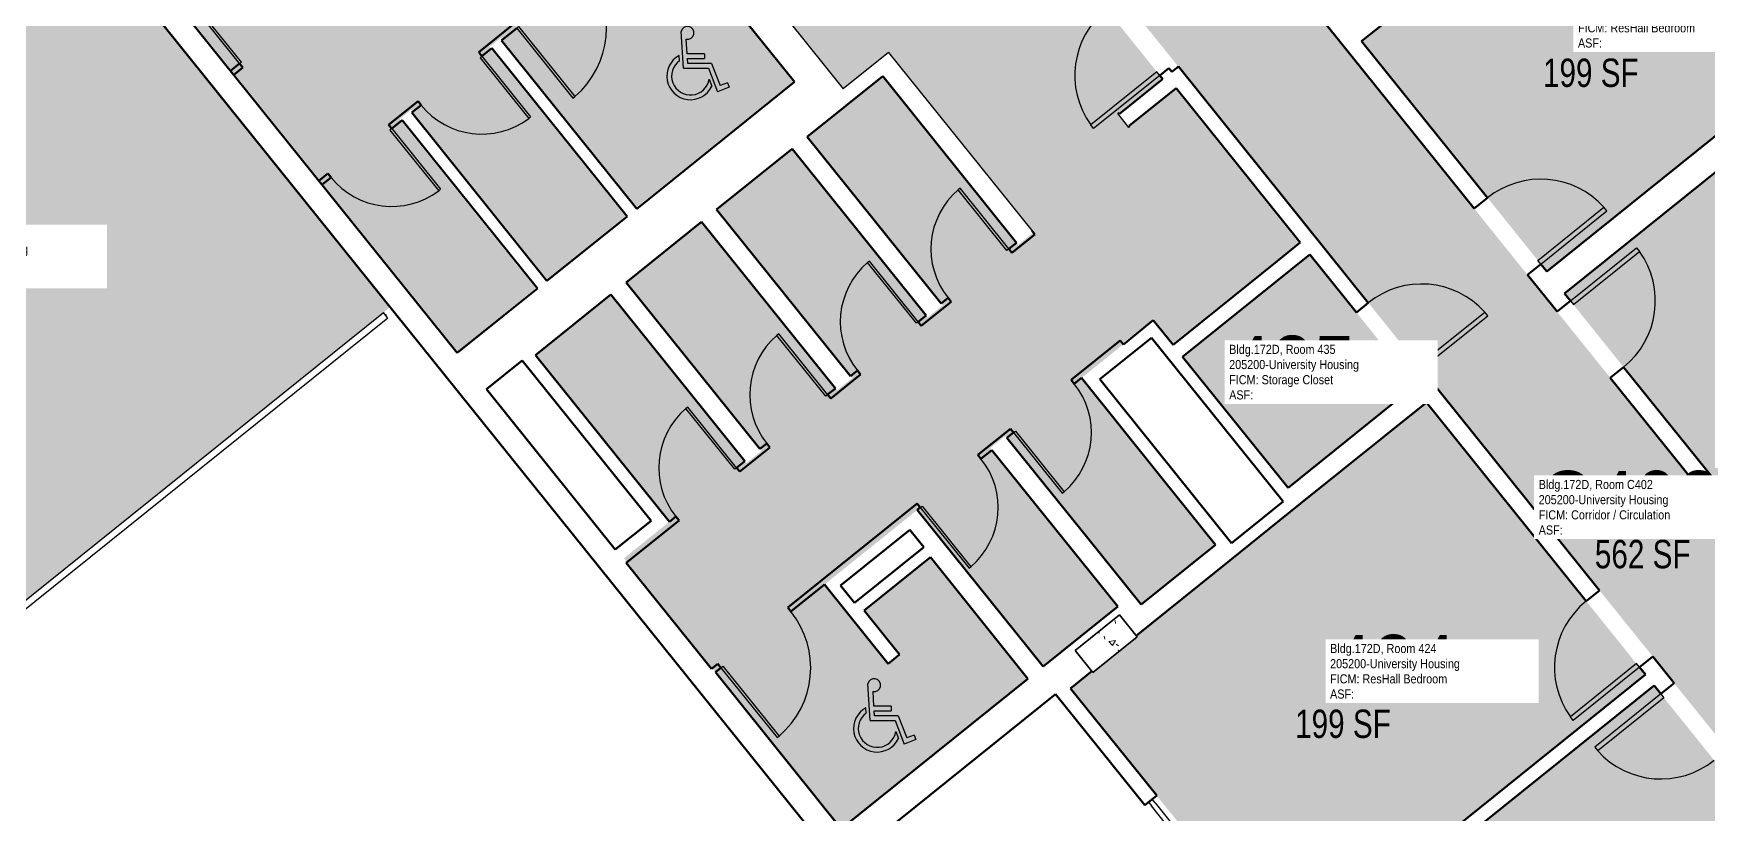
# Model space of a CAD drawing. Header units: inches. Extents: x 69237155 to 69239788, y 27657308 to 27659623.
# Drawn here: x 69238487 to 69239196, y 27657894 to 27658224 of the extents above; entities that cross this region are included whole.
import ezdxf
from ezdxf.enums import TextEntityAlignment as Align

# ---------------------------------------------------------------- set-up
doc = ezdxf.new("R2010")
doc.units = ezdxf.units.IN
doc.header["$LTSCALE"] = 100
doc.header["$MEASUREMENT"] = 0
doc.layers.get('0').update_dxf_attribs({"linetype": 'CONTINUOUS'})
for name, color, linetype in [('A-COLS', 5, 'CONTINUOUS'), ('A-DOOR', 2, 'CONTINUOUS'), ('A-GLAZ', 1, 'CONTINUOUS'), ('A-IDEN-ICON', 4, 'CONTINUOUS'), ('A-IDEN-RNUM', 7, 'CONTINUOUS'), ('A-IDEN-SNUM', 4, 'CONTINUOUS'), ('A-IDEN-VNUM', 4, 'CONTINUOUS'), ('A-WALL', 5, 'CONTINUOUS'), ('AREA-TEXT', 3, 'CONTINUOUS'), ('Rooms-Category-Color', 7, 'CONTINUOUS'), ('Rooms-College-Color', 7, 'CONTINUOUS'), ('Rooms-Department-Color', 7, 'CONTINUOUS'), ('Rooms-Division-Color', 7, 'CONTINUOUS'), ('Rooms-Information', 7, 'CONTINUOUS')]:
    doc.layers.add(name, color=color, linetype=linetype)
doc.styles.add('CP_AREA', font='arial.ttf', dxfattribs={"height": 15})
doc.styles.add('CP_ROOMSNUMBER', font='arial.ttf', dxfattribs={"height": 1})
doc.styles.add('CP_ROOMVNUMBER', font='arial.ttf', dxfattribs={"width": 0.85, "height": 0.075})

# ---------------------------------------------------------------- blocks, each defined once
blk = doc.blocks.new('08_Single-Flush - 08 Door_Single-Flush  3_-0_ x 7_-0_-5934603-LEVEL 4')
at = {"layer": 'A-DOOR', "color": 7}
for p, q in [((16, 3.62), (16, 39.57)), ((18, 39.57), (16, 39.57)), ((18, 3.62), (18, 39.57)), ((18, 3.62), (16, 3.62))]:
    blk.add_line(p, q, dxfattribs=at)
at = {"layer": 'A-DOOR', "lineweight": 25}
blk.add_arc((18, 3.62), 36, 93.18474, 180, dxfattribs=at)
blk = doc.blocks.new('08_Single-Flush - 08 Door_Single-Flush  3_-0_ x 7_-0_-5934602-LEVEL 4')
at = {"layer": 'A-DOOR', "color": 7}
for p, q in [((16, -3.62), (16, -39.57)), ((18, -3.62), (16, -3.62)), ((18, -3.62), (18, -39.57)), ((18, -39.57), (16, -39.57))]:
    blk.add_line(p, q, dxfattribs=at)
at = {"layer": 'A-DOOR', "lineweight": 25}
blk.add_arc((18, -3.62), 36, 180, 266.81526, dxfattribs=at)
blk = doc.blocks.new('08_Single-Flush - 08 Door_Single-Flush  3_-0_ x 7_-0_ - 45 MIN-2697103-LEVEL 4')
at = {"layer": 'A-DOOR', "color": 7}
for p, q in [((16, 3.25), (16, 39.19)), ((18, 39.19), (16, 39.19)), ((18, 3.25), (18, 39.19)), ((18, 3.25), (16, 3.25))]:
    blk.add_line(p, q, dxfattribs=at)
at = {"layer": 'A-DOOR', "lineweight": 25}
blk.add_arc((18, 3.25), 36, 93.18474, 180, dxfattribs=at)
blk = doc.blocks.new('Panel Door - Panel Door_2_-9_ x 7_-8_-5160504-LEVEL 4')
at = {"layer": 'A-DOOR', "color": 7}
for p, q in [((15.5, -1.06), (15.5, -34.05)), ((16.5, -1.06), (15.5, -1.06)), ((16.5, -1.06), (16.5, -34.05)), ((16.5, -34.05), (15.5, -34.05))]:
    blk.add_line(p, q, dxfattribs=at)
at = {"layer": 'A-DOOR', "lineweight": 25}
blk.add_arc((16.5, -1.06), 33, 180, 268.2635, dxfattribs=at)
blk = doc.blocks.new('Panel Door2 - Panel Door_3_-2_ x 7_-8_-5162429-LEVEL 4')
at = {"layer": 'A-DOOR', "color": 7}
for p, q in [((18, 1.06), (18, 39.05)), ((19, 39.05), (18, 39.05)), ((19, 1.06), (19, 39.05)), ((19, 1.06), (18, 1.06))]:
    blk.add_line(p, q, dxfattribs=at)
at = {"layer": 'A-DOOR', "lineweight": 25}
blk.add_arc((19, 1.06), 38, 91.50796, 180, dxfattribs=at)
blk = doc.blocks.new('Panel Door - Panel Door_2_-9_ x 7_-8_-5160505-LEVEL 4')
at = {"layer": 'A-DOOR', "color": 7}
for p, q in [((15.5, 1.06), (15.5, 34.05)), ((16.5, 34.05), (15.5, 34.05)), ((16.5, 1.06), (16.5, 34.05)), ((16.5, 1.06), (15.5, 1.06))]:
    blk.add_line(p, q, dxfattribs=at)
at = {"layer": 'A-DOOR', "lineweight": 25}
blk.add_arc((16.5, 1.06), 33, 91.7365, 180, dxfattribs=at)
blk = doc.blocks.new('08_Single-Flush - 08 Door_Single-Flush  3_-0_ x 7_-0_-3926541-LEVEL 4')
at = {"layer": 'A-DOOR', "color": 7}
for p, q in [((16, -2.5), (16, -38.44)), ((18, -2.5), (16, -2.5)), ((18, -2.5), (18, -38.44)), ((18, -38.44), (16, -38.44))]:
    blk.add_line(p, q, dxfattribs=at)
at = {"layer": 'A-DOOR', "lineweight": 25}
blk.add_arc((18, -2.5), 36, 180, 266.81526, dxfattribs=at)
blk = doc.blocks.new('CPHC')
for p, q in [((5.49, 8), (5.01, 15.77)), ((4.7, 9.57), (4.63, 10.7)), ((6.31, 11), (6.12, 14.1)), ((10, 11), (6.31, 11)), ((10, 11), (10, 10)), ((5.49, 8), (10.79, 8)), ((6.37, 10), (10, 10)), ((6.43, 9), (6.37, 10)), ((11.48, 9), (6.43, 9)), ((10.79, 8), (12.74, 2.99)), ((11.48, 9), (13.31, 4.28)), ((10.95, 5.66), (11.53, 4.17)), ((15.18, 3.93), (12.74, 2.99)), ((14.82, 4.87), (13.31, 4.28)), ((14.82, 4.87), (15.18, 3.93))]:
    blk.add_line(p, q)
for centre, radius, start, end in [((6.35, 15.46), 1.38, 260.2584, 166.6451), ((7, 6.3), 5, 118.3454, 334.8586), ((7, 6.3), 4, 125.1719, 350.8537)]:
    blk.add_arc(centre, radius, start, end)

msp = doc.modelspace()

# ---------------------------------------------------------------- hatches: boundary and pattern name
at = {"layer": 'A-COLS', "lineweight": 5}
h = msp.add_hatch(dxfattribs=at)
h.set_pattern_fill('FP_11', color=256, angle=-51.2071, style=0, pattern_type=2)
h.set_pattern_definition([(8.793, (69237985.663, 27658391.618), (19.1337, -19.9577), [2.88, -31.68]), (313.793, (69237985.663, 27658391.618), (15.0201, 25.2405), [2.304, -25.344]), (59.244, (69237987.258, 27658389.955), (34.1539, 5.28216), [2.448, -26.924]), (4.977, (69237990.722, 27658397.396), (26.6445, -31.7803), [4.32, -47.52]), (55.429, (69237992.943, 27658394.75), (51.6444, 4.4977), [3.671, -40.386]), (309.977, (69237990.722, 27658397.396), (51.6445, 4.4976), [3.456, -38.016]), (339.793, (69237992.346, 27658393.422), (7.059, -26.7316), [2.88, -31.68]), (284.793, (69237992.346, 27658393.422), (25.37374, 14.7939), [2.304, -25.344]), (30.244, (69237992.935, 27658391.194), (32.4325, -11.93826), [2.448, -26.924]), (356.2929, (69237985.663, 27658391.618), (8.77226, 9.3093), [1.267, -23.77, 1.267, -24.461, -25.44]), (356.2929, (69237985.663, 27658391.618), (8.77226, 9.3093), [-50.765, 1.267, -24.173]), (326.2929, (69237985.663, 27658391.618), (17.57708, 4.7394), [1.267, -13.402, 1.267, -23.194, -9.696]), (326.2929, (69237985.663, 27658391.618), (17.57708, 4.7394), [-39.13, 1.267, -8.429]), (286.2929, (69237979.221, 27658397.259), (14.85184, -14.15585), [1.267, -8.333, 1.267, -28.685, -39.744]), (286.2929, (69237979.221, 27658397.259), (14.85184, -14.15585), [-39.552, 1.267, -38.477]), (276.293, (69237976.332, 27658399.79), (19.3809, -11.8611), [1.267, -11.213, 1.267, -18.624, -28.224]), (276.293, (69237976.332, 27658399.79), (19.3809, -11.8611), [-32.371, 1.267, -26.957])])
h.paths.add_polyline_path([(69238935.48, 27657953.57), (69238954.19, 27657968.61), (69238946.67, 27657977.96), (69238927.96, 27657962.92)], flags=0)
at = {"layer": 'Rooms-Category-Color', "true_color": 0xadadad}
for points in [[(69239471.26, 27657588.76), (69239475.02, 27657584.09), (69239475.06, 27657584.04), (69239511.38, 27657538.85), (69239511.38, 27657538.85), (69239517.08, 27657531.76), (69239525.65, 27657521.11), (69239572.41, 27657558.7), (69239517.83, 27657626.54), (69239433.95, 27657730.88), (69239325.66, 27657865.61), (69239321.7, 27657870.53), (69239237.89, 27657974.8), (69239125.8, 27658114.25), (69239041.79, 27658218.76), (69238933.46, 27658353.52), (69238929.5, 27658358.45), (69238832.28, 27658479.4), (69238832.28, 27658479.4), (69238829.58, 27658482.76), (69238784.32, 27658539.07), (69238776.8, 27658548.42), (69238759.1, 27658570.44), (69238726.34, 27658611.19), (69238679.61, 27658573.62), (69238751.24, 27658484.51), (69238754.73, 27658480.18), (69238754.68, 27658480.14), (69238819.85, 27658399.06), (69238848.72, 27658363.15), (69238920.07, 27658274.38), (69238920.07, 27658274.38), (69238928.1, 27658264.39), (69238971.25, 27658210.71), (69238971.61, 27658210.27), (69238973.69, 27658207.77), (69239030.39, 27658137.24), (69239077.03, 27658079.22), (69239079.73, 27658075.85), (69239176.95, 27657954.9), (69239275.36, 27657832.48)], [(69238751.33, 27658274.73), (69238782.07, 27658299.44), (69238785.67, 27658294.96), (69238766.48, 27658279.53), (69238826.74, 27658204.56), (69238829.72, 27658200.86), (69238848.91, 27658216.29), (69238910.23, 27658140), (69238903.8, 27658134.83), (69238868.95, 27658178.19), (69238846.4, 27658206.25), (69238828.74, 27658192.06), (69238827.84, 27658191.33), (69238814.44, 27658180.56), (69238837, 27658152.5), (69238871.85, 27658109.14), (69238865.42, 27658103.97), (69238830.57, 27658147.33), (69238808.01, 27658175.39), (69238776.06, 27658149.7), (69238798.61, 27658121.64), (69238833.46, 27658078.29), (69238827.03, 27658073.12), (69238792.18, 27658116.48), (69238769.62, 27658144.53), (69238737.67, 27658118.85), (69238760.22, 27658090.79), (69238795.07, 27658047.43), (69238788.64, 27658042.26), (69238753.79, 27658085.62), (69238731.24, 27658113.68), (69238699.28, 27658087.99), (69238721.84, 27658059.93), (69238756.03, 27658017.41), (69238736.8, 27658001.95), (69238774.9, 27657954.56), (69238774.9, 27657954.56), (69238828.88, 27657887.4), (69238879.1, 27657927.76), (69238907.94, 27657950.95), (69238866.59, 27658002.39), (69238838.53, 27657979.83), (69238853.57, 27657961.13), (69238848.7, 27657957.21), (69238821.69, 27657990.81), (69238861.05, 27658022.44), (69238891.82, 27657984.17), (69238891.82, 27657984.17), (69238914.37, 27657956.11), (69238945.94, 27657981.49), (69238923.38, 27658009.55), (69238891.95, 27658048.65), (69238898.38, 27658053.81), (69238933.27, 27658010.41), (69238933.27, 27658010.41), (69238955.83, 27657982.35), (69238987.39, 27658007.72), (69238964.83, 27658035.78), (69238964.84, 27658035.78), (69238930.61, 27658078.36), (69238948.35, 27658092.61), (69238948.03, 27658093), (69238961.09, 27658103.5), (69238969.46, 27658093.08), (69239022.58, 27658135.77), (69238970.59, 27658200.47), (69238950.73, 27658184.5), (69238946.03, 27658190.35), (69238964.72, 27658205.37), (69238939.97, 27658236.16), (69238941.14, 27658237.1), (69238922.65, 27658260.09), (69238918.32, 27658256.61), (69238913.93, 27658262.07), (69238898.41, 27658249.59), (69238894.49, 27658254.46), (69238913.76, 27658269.96), (69238850.26, 27658348.96), (69238831.03, 27658333.5), (69238827.12, 27658338.37), (69238846.69, 27658354.1), (69238810.58, 27658399.02), (69238791.16, 27658383.41), (69238787.56, 27658387.89), (69238787.37, 27658387.73), (69238787.25, 27658388.28), (69238806.33, 27658403.61), (69238748.84, 27658475.13), (69238729.57, 27658459.63), (69238725.92, 27658464.08), (69238725.97, 27658464.11), (69238746.22, 27658480.39), (69238682.04, 27658560.23), (69238615.47, 27658506.71), (69238683.24, 27658422.39), (69238664.05, 27658406.96), (69238720.2, 27658337.11), (69238739.39, 27658352.54), (69238743.31, 27658347.67), (69238712.59, 27658322.97), (69238710.94, 27658325.02), (69238655.73, 27658393.71), (69238627.67, 27658371.15), (69238685.19, 27658299.59), (69238680.32, 27658295.68), (69238622.8, 27658367.24), (69238589.68, 27658340.61), (69238647.2, 27658269.05), (69238642.33, 27658265.13), (69238584.81, 27658336.69), (69238551.68, 27658310.07), (69238609.2, 27658238.51), (69238604.33, 27658234.59), (69238546.81, 27658306.15), (69238513.69, 27658279.53), (69238571.21, 27658207.97), (69238571.21, 27658207.97), (69238608.64, 27658161.4), (69238608.64, 27658161.4), (69238666.28, 27658089.68), (69238699.41, 27658116.31), (69238641.77, 27658188.02), (69238646.64, 27658191.94), (69238704.28, 27658120.23), (69238737.4, 27658146.85), (69238679.76, 27658218.56), (69238684.63, 27658222.48), (69238742.27, 27658150.77), (69238808.31, 27658203.85), (69238752.98, 27658272.69)]]:
    msp.add_hatch(color=253, dxfattribs=at).paths.add_polyline_path(points)
at = {"layer": 'Rooms-Category-Color', "true_color": 0x728ef3}
for points in [[(69239127.69, 27658123.47), (69239269.57, 27658237.52), (69239269.57, 27658237.52), (69239278.26, 27658244.5), (69239170.58, 27658378.46), (69239097.06, 27658319.37), (69239126.34, 27658282.95), (69239049.28, 27658221.01)], [(69239277.09, 27658228.16), (69239135.21, 27658114.11), (69239241.7, 27657981.63), (69239314.17, 27658039.89), (69239285.29, 27658075.82), (69239363.39, 27658138.6), (69239285.78, 27658235.15), (69239277.09, 27658228.16)], [(69239018.1, 27658031.77), (69239072, 27658075.09), (69239027.36, 27658130.63), (69238973.46, 27658087.31)], [(69239018.71, 27657831.47), (69239169.46, 27657952.65), (69239076.74, 27658068), (69239023.48, 27658025.19), (69239023.43, 27658025.15), (69239021.38, 27658023.5), (69238995.47, 27658002.67), (69238953.76, 27657969.14), (69238954.19, 27657968.61), (69238935.48, 27657953.57), (69238935.05, 27657954.11), (69238925.99, 27657946.82)], [(69239173.14, 27657948.07), (69239022.39, 27657826.89), (69239117.11, 27657709.05), (69239126.17, 27657716.34), (69239124.06, 27657718.96), (69239142.77, 27657734), (69239144.88, 27657731.37), (69239267.86, 27657830.23)]]:
    msp.add_hatch(color=171, dxfattribs=at).paths.add_polyline_path(points)
at = {"layer": 'Rooms-Category-Color', "true_color": 0xffe090}
msp.add_hatch(color=41, dxfattribs=at).paths.add_polyline_path([(69238419.2, 27657932.71), (69238420.16, 27657933.48), (69238637.76, 27658108.4), (69238503.73, 27658275.14), (69238497.22, 27658283.24), (69238497.22, 27658283.25), (69238496.95, 27658283.58), (69238496.95, 27658283.58), (69238491.6, 27658290.23), (69238471.86, 27658314.8), (69238424.64, 27658276.86), (69238428.4, 27658272.18), (69238419.06, 27658264.68), (69238419.05, 27658264.67), (69238264.7, 27658140.63), (69238261.57, 27658144.53), (69238196.17, 27658088.76), (69238194.61, 27658090.71), (69238170.13, 27658071.04), (69238174.04, 27658067.63), (69238167.95, 27658060.67), (69238259.39, 27657980.59), (69238265.48, 27657987.55), (69238289.98, 27657966.18), (69238291.53, 27657964.75), (69238318.44, 27657986.38), (69238372.93, 27658030.18), (69238376.21, 27658026.08), (69238356.73, 27658010.42)])
at = {"layer": 'Rooms-College-Color', "true_color": 0xadadad}
for points in [[(69239471.26, 27657588.76), (69239475.02, 27657584.09), (69239475.06, 27657584.04), (69239511.38, 27657538.85), (69239511.38, 27657538.85), (69239517.08, 27657531.76), (69239525.65, 27657521.11), (69239572.41, 27657558.7), (69239517.83, 27657626.54), (69239433.95, 27657730.88), (69239325.66, 27657865.61), (69239321.7, 27657870.53), (69239237.89, 27657974.8), (69239125.8, 27658114.25), (69239041.79, 27658218.76), (69238933.46, 27658353.52), (69238929.5, 27658358.45), (69238832.28, 27658479.4), (69238832.28, 27658479.4), (69238829.58, 27658482.76), (69238784.32, 27658539.07), (69238776.8, 27658548.42), (69238759.1, 27658570.44), (69238726.34, 27658611.19), (69238679.61, 27658573.62), (69238751.24, 27658484.51), (69238754.73, 27658480.18), (69238754.68, 27658480.14), (69238819.85, 27658399.06), (69238848.72, 27658363.15), (69238920.07, 27658274.38), (69238920.07, 27658274.38), (69238928.1, 27658264.39), (69238971.25, 27658210.71), (69238971.61, 27658210.27), (69238973.69, 27658207.77), (69239030.39, 27658137.24), (69239077.03, 27658079.22), (69239079.73, 27658075.85), (69239176.95, 27657954.9), (69239275.36, 27657832.48)], [(69238751.33, 27658274.73), (69238782.07, 27658299.44), (69238785.67, 27658294.96), (69238766.48, 27658279.53), (69238826.74, 27658204.56), (69238829.72, 27658200.86), (69238848.91, 27658216.29), (69238910.23, 27658140), (69238903.8, 27658134.83), (69238868.95, 27658178.19), (69238846.4, 27658206.25), (69238828.74, 27658192.06), (69238827.84, 27658191.33), (69238814.44, 27658180.56), (69238837, 27658152.5), (69238871.85, 27658109.14), (69238865.42, 27658103.97), (69238830.57, 27658147.33), (69238808.01, 27658175.39), (69238776.06, 27658149.7), (69238798.61, 27658121.64), (69238833.46, 27658078.29), (69238827.03, 27658073.12), (69238792.18, 27658116.48), (69238769.62, 27658144.53), (69238737.67, 27658118.85), (69238760.22, 27658090.79), (69238795.07, 27658047.43), (69238788.64, 27658042.26), (69238753.79, 27658085.62), (69238731.24, 27658113.68), (69238699.28, 27658087.99), (69238721.84, 27658059.93), (69238756.03, 27658017.41), (69238736.8, 27658001.95), (69238774.9, 27657954.56), (69238774.9, 27657954.56), (69238828.88, 27657887.4), (69238879.1, 27657927.76), (69238907.94, 27657950.95), (69238866.59, 27658002.39), (69238838.53, 27657979.83), (69238853.57, 27657961.13), (69238848.7, 27657957.21), (69238821.69, 27657990.81), (69238861.05, 27658022.44), (69238891.82, 27657984.17), (69238891.82, 27657984.17), (69238914.37, 27657956.11), (69238945.94, 27657981.49), (69238923.38, 27658009.55), (69238891.95, 27658048.65), (69238898.38, 27658053.81), (69238933.27, 27658010.41), (69238933.27, 27658010.41), (69238955.83, 27657982.35), (69238987.39, 27658007.72), (69238964.83, 27658035.78), (69238964.84, 27658035.78), (69238930.61, 27658078.36), (69238948.35, 27658092.61), (69238948.03, 27658093), (69238961.09, 27658103.5), (69238969.46, 27658093.08), (69239022.58, 27658135.77), (69238970.59, 27658200.47), (69238950.73, 27658184.5), (69238946.03, 27658190.35), (69238964.72, 27658205.37), (69238939.97, 27658236.16), (69238941.14, 27658237.1), (69238922.65, 27658260.09), (69238918.32, 27658256.61), (69238913.93, 27658262.07), (69238898.41, 27658249.59), (69238894.49, 27658254.46), (69238913.76, 27658269.96), (69238850.26, 27658348.96), (69238831.03, 27658333.5), (69238827.12, 27658338.37), (69238846.69, 27658354.1), (69238810.58, 27658399.02), (69238791.16, 27658383.41), (69238787.56, 27658387.89), (69238787.37, 27658387.73), (69238787.25, 27658388.28), (69238806.33, 27658403.61), (69238748.84, 27658475.13), (69238729.57, 27658459.63), (69238725.92, 27658464.08), (69238725.97, 27658464.11), (69238746.22, 27658480.39), (69238682.04, 27658560.23), (69238615.47, 27658506.71), (69238683.24, 27658422.39), (69238664.05, 27658406.96), (69238720.2, 27658337.11), (69238739.39, 27658352.54), (69238743.31, 27658347.67), (69238712.59, 27658322.97), (69238710.94, 27658325.02), (69238655.73, 27658393.71), (69238627.67, 27658371.15), (69238685.19, 27658299.59), (69238680.32, 27658295.68), (69238622.8, 27658367.24), (69238589.68, 27658340.61), (69238647.2, 27658269.05), (69238642.33, 27658265.13), (69238584.81, 27658336.69), (69238551.68, 27658310.07), (69238609.2, 27658238.51), (69238604.33, 27658234.59), (69238546.81, 27658306.15), (69238513.69, 27658279.53), (69238571.21, 27658207.97), (69238571.21, 27658207.97), (69238608.64, 27658161.4), (69238608.64, 27658161.4), (69238666.28, 27658089.68), (69238699.41, 27658116.31), (69238641.77, 27658188.02), (69238646.64, 27658191.94), (69238704.28, 27658120.23), (69238737.4, 27658146.85), (69238679.76, 27658218.56), (69238684.63, 27658222.48), (69238742.27, 27658150.77), (69238808.31, 27658203.85), (69238752.98, 27658272.69)], [(69239127.69, 27658123.47), (69239269.57, 27658237.52), (69239269.57, 27658237.52), (69239278.26, 27658244.5), (69239170.58, 27658378.46), (69239097.06, 27658319.37), (69239126.34, 27658282.95), (69239049.28, 27658221.01)], [(69238419.2, 27657932.71), (69238420.16, 27657933.48), (69238637.76, 27658108.4), (69238503.73, 27658275.14), (69238497.22, 27658283.24), (69238497.22, 27658283.25), (69238496.95, 27658283.58), (69238496.95, 27658283.58), (69238491.6, 27658290.23), (69238471.86, 27658314.8), (69238424.64, 27658276.86), (69238428.4, 27658272.18), (69238419.06, 27658264.68), (69238419.05, 27658264.67), (69238264.7, 27658140.63), (69238261.57, 27658144.53), (69238196.17, 27658088.76), (69238194.61, 27658090.71), (69238170.13, 27658071.04), (69238174.04, 27658067.63), (69238167.95, 27658060.67), (69238259.39, 27657980.59), (69238265.48, 27657987.55), (69238289.98, 27657966.18), (69238291.53, 27657964.75), (69238318.44, 27657986.38), (69238372.93, 27658030.18), (69238376.21, 27658026.08), (69238356.73, 27658010.42)], [(69239277.09, 27658228.16), (69239135.21, 27658114.11), (69239241.7, 27657981.63), (69239314.17, 27658039.89), (69239285.29, 27658075.82), (69239363.39, 27658138.6), (69239285.78, 27658235.15), (69239277.09, 27658228.16)], [(69239018.1, 27658031.77), (69239072, 27658075.09), (69239027.36, 27658130.63), (69238973.46, 27658087.31)], [(69239018.71, 27657831.47), (69239169.46, 27657952.65), (69239076.74, 27658068), (69239023.48, 27658025.19), (69239023.43, 27658025.15), (69239021.38, 27658023.5), (69238995.47, 27658002.67), (69238953.76, 27657969.14), (69238954.19, 27657968.61), (69238935.48, 27657953.57), (69238935.05, 27657954.11), (69238925.99, 27657946.82)], [(69239173.14, 27657948.07), (69239022.39, 27657826.89), (69239117.11, 27657709.05), (69239126.17, 27657716.34), (69239124.06, 27657718.96), (69239142.77, 27657734), (69239144.88, 27657731.37), (69239267.86, 27657830.23)]]:
    msp.add_hatch(color=253, dxfattribs=at).paths.add_polyline_path(points)
at = {"layer": 'Rooms-Department-Color', "true_color": 0xacacac}
for points in [[(69239471.26, 27657588.76), (69239475.02, 27657584.09), (69239475.06, 27657584.04), (69239511.38, 27657538.85), (69239511.38, 27657538.85), (69239517.08, 27657531.76), (69239525.65, 27657521.11), (69239572.41, 27657558.7), (69239517.83, 27657626.54), (69239433.95, 27657730.88), (69239325.66, 27657865.61), (69239321.7, 27657870.53), (69239237.89, 27657974.8), (69239125.8, 27658114.25), (69239041.79, 27658218.76), (69238933.46, 27658353.52), (69238929.5, 27658358.45), (69238832.28, 27658479.4), (69238832.28, 27658479.4), (69238829.58, 27658482.76), (69238784.32, 27658539.07), (69238776.8, 27658548.42), (69238759.1, 27658570.44), (69238726.34, 27658611.19), (69238679.61, 27658573.62), (69238751.24, 27658484.51), (69238754.73, 27658480.18), (69238754.68, 27658480.14), (69238819.85, 27658399.06), (69238848.72, 27658363.15), (69238920.07, 27658274.38), (69238920.07, 27658274.38), (69238928.1, 27658264.39), (69238971.25, 27658210.71), (69238971.61, 27658210.27), (69238973.69, 27658207.77), (69239030.39, 27658137.24), (69239077.03, 27658079.22), (69239079.73, 27658075.85), (69239176.95, 27657954.9), (69239275.36, 27657832.48)], [(69238751.33, 27658274.73), (69238782.07, 27658299.44), (69238785.67, 27658294.96), (69238766.48, 27658279.53), (69238826.74, 27658204.56), (69238829.72, 27658200.86), (69238848.91, 27658216.29), (69238910.23, 27658140), (69238903.8, 27658134.83), (69238868.95, 27658178.19), (69238846.4, 27658206.25), (69238828.74, 27658192.06), (69238827.84, 27658191.33), (69238814.44, 27658180.56), (69238837, 27658152.5), (69238871.85, 27658109.14), (69238865.42, 27658103.97), (69238830.57, 27658147.33), (69238808.01, 27658175.39), (69238776.06, 27658149.7), (69238798.61, 27658121.64), (69238833.46, 27658078.29), (69238827.03, 27658073.12), (69238792.18, 27658116.48), (69238769.62, 27658144.53), (69238737.67, 27658118.85), (69238760.22, 27658090.79), (69238795.07, 27658047.43), (69238788.64, 27658042.26), (69238753.79, 27658085.62), (69238731.24, 27658113.68), (69238699.28, 27658087.99), (69238721.84, 27658059.93), (69238756.03, 27658017.41), (69238736.8, 27658001.95), (69238774.9, 27657954.56), (69238774.9, 27657954.56), (69238828.88, 27657887.4), (69238879.1, 27657927.76), (69238907.94, 27657950.95), (69238866.59, 27658002.39), (69238838.53, 27657979.83), (69238853.57, 27657961.13), (69238848.7, 27657957.21), (69238821.69, 27657990.81), (69238861.05, 27658022.44), (69238891.82, 27657984.17), (69238891.82, 27657984.17), (69238914.37, 27657956.11), (69238945.94, 27657981.49), (69238923.38, 27658009.55), (69238891.95, 27658048.65), (69238898.38, 27658053.81), (69238933.27, 27658010.41), (69238933.27, 27658010.41), (69238955.83, 27657982.35), (69238987.39, 27658007.72), (69238964.83, 27658035.78), (69238964.84, 27658035.78), (69238930.61, 27658078.36), (69238948.35, 27658092.61), (69238948.03, 27658093), (69238961.09, 27658103.5), (69238969.46, 27658093.08), (69239022.58, 27658135.77), (69238970.59, 27658200.47), (69238950.73, 27658184.5), (69238946.03, 27658190.35), (69238964.72, 27658205.37), (69238939.97, 27658236.16), (69238941.14, 27658237.1), (69238922.65, 27658260.09), (69238918.32, 27658256.61), (69238913.93, 27658262.07), (69238898.41, 27658249.59), (69238894.49, 27658254.46), (69238913.76, 27658269.96), (69238850.26, 27658348.96), (69238831.03, 27658333.5), (69238827.12, 27658338.37), (69238846.69, 27658354.1), (69238810.58, 27658399.02), (69238791.16, 27658383.41), (69238787.56, 27658387.89), (69238787.37, 27658387.73), (69238787.25, 27658388.28), (69238806.33, 27658403.61), (69238748.84, 27658475.13), (69238729.57, 27658459.63), (69238725.92, 27658464.08), (69238725.97, 27658464.11), (69238746.22, 27658480.39), (69238682.04, 27658560.23), (69238615.47, 27658506.71), (69238683.24, 27658422.39), (69238664.05, 27658406.96), (69238720.2, 27658337.11), (69238739.39, 27658352.54), (69238743.31, 27658347.67), (69238712.59, 27658322.97), (69238710.94, 27658325.02), (69238655.73, 27658393.71), (69238627.67, 27658371.15), (69238685.19, 27658299.59), (69238680.32, 27658295.68), (69238622.8, 27658367.24), (69238589.68, 27658340.61), (69238647.2, 27658269.05), (69238642.33, 27658265.13), (69238584.81, 27658336.69), (69238551.68, 27658310.07), (69238609.2, 27658238.51), (69238604.33, 27658234.59), (69238546.81, 27658306.15), (69238513.69, 27658279.53), (69238571.21, 27658207.97), (69238571.21, 27658207.97), (69238608.64, 27658161.4), (69238608.64, 27658161.4), (69238666.28, 27658089.68), (69238699.41, 27658116.31), (69238641.77, 27658188.02), (69238646.64, 27658191.94), (69238704.28, 27658120.23), (69238737.4, 27658146.85), (69238679.76, 27658218.56), (69238684.63, 27658222.48), (69238742.27, 27658150.77), (69238808.31, 27658203.85), (69238752.98, 27658272.69)]]:
    msp.add_hatch(color=253, dxfattribs=at).paths.add_polyline_path(points)
at = {"layer": 'Rooms-Department-Color', "true_color": 0x604aed}
for points in [[(69239127.69, 27658123.47), (69239269.57, 27658237.52), (69239269.57, 27658237.52), (69239278.26, 27658244.5), (69239170.58, 27658378.46), (69239097.06, 27658319.37), (69239126.34, 27658282.95), (69239049.28, 27658221.01)], [(69238419.2, 27657932.71), (69238420.16, 27657933.48), (69238637.76, 27658108.4), (69238503.73, 27658275.14), (69238497.22, 27658283.24), (69238497.22, 27658283.25), (69238496.95, 27658283.58), (69238496.95, 27658283.58), (69238491.6, 27658290.23), (69238471.86, 27658314.8), (69238424.64, 27658276.86), (69238428.4, 27658272.18), (69238419.06, 27658264.68), (69238419.05, 27658264.67), (69238264.7, 27658140.63), (69238261.57, 27658144.53), (69238196.17, 27658088.76), (69238194.61, 27658090.71), (69238170.13, 27658071.04), (69238174.04, 27658067.63), (69238167.95, 27658060.67), (69238259.39, 27657980.59), (69238265.48, 27657987.55), (69238289.98, 27657966.18), (69238291.53, 27657964.75), (69238318.44, 27657986.38), (69238372.93, 27658030.18), (69238376.21, 27658026.08), (69238356.73, 27658010.42)], [(69239277.09, 27658228.16), (69239135.21, 27658114.11), (69239241.7, 27657981.63), (69239314.17, 27658039.89), (69239285.29, 27658075.82), (69239363.39, 27658138.6), (69239285.78, 27658235.15), (69239277.09, 27658228.16)], [(69239018.1, 27658031.77), (69239072, 27658075.09), (69239027.36, 27658130.63), (69238973.46, 27658087.31)], [(69239018.71, 27657831.47), (69239169.46, 27657952.65), (69239076.74, 27658068), (69239023.48, 27658025.19), (69239023.43, 27658025.15), (69239021.38, 27658023.5), (69238995.47, 27658002.67), (69238953.76, 27657969.14), (69238954.19, 27657968.61), (69238935.48, 27657953.57), (69238935.05, 27657954.11), (69238925.99, 27657946.82)], [(69239173.14, 27657948.07), (69239022.39, 27657826.89), (69239117.11, 27657709.05), (69239126.17, 27657716.34), (69239124.06, 27657718.96), (69239142.77, 27657734), (69239144.88, 27657731.37), (69239267.86, 27657830.23)]]:
    msp.add_hatch(color=173, dxfattribs=at).paths.add_polyline_path(points)
at = {"layer": 'Rooms-Division-Color', "true_color": 0xadadad}
for points in [[(69239471.26, 27657588.76), (69239475.02, 27657584.09), (69239475.06, 27657584.04), (69239511.38, 27657538.85), (69239511.38, 27657538.85), (69239517.08, 27657531.76), (69239525.65, 27657521.11), (69239572.41, 27657558.7), (69239517.83, 27657626.54), (69239433.95, 27657730.88), (69239325.66, 27657865.61), (69239321.7, 27657870.53), (69239237.89, 27657974.8), (69239125.8, 27658114.25), (69239041.79, 27658218.76), (69238933.46, 27658353.52), (69238929.5, 27658358.45), (69238832.28, 27658479.4), (69238832.28, 27658479.4), (69238829.58, 27658482.76), (69238784.32, 27658539.07), (69238776.8, 27658548.42), (69238759.1, 27658570.44), (69238726.34, 27658611.19), (69238679.61, 27658573.62), (69238751.24, 27658484.51), (69238754.73, 27658480.18), (69238754.68, 27658480.14), (69238819.85, 27658399.06), (69238848.72, 27658363.15), (69238920.07, 27658274.38), (69238920.07, 27658274.38), (69238928.1, 27658264.39), (69238971.25, 27658210.71), (69238971.61, 27658210.27), (69238973.69, 27658207.77), (69239030.39, 27658137.24), (69239077.03, 27658079.22), (69239079.73, 27658075.85), (69239176.95, 27657954.9), (69239275.36, 27657832.48)], [(69238751.33, 27658274.73), (69238782.07, 27658299.44), (69238785.67, 27658294.96), (69238766.48, 27658279.53), (69238826.74, 27658204.56), (69238829.72, 27658200.86), (69238848.91, 27658216.29), (69238910.23, 27658140), (69238903.8, 27658134.83), (69238868.95, 27658178.19), (69238846.4, 27658206.25), (69238828.74, 27658192.06), (69238827.84, 27658191.33), (69238814.44, 27658180.56), (69238837, 27658152.5), (69238871.85, 27658109.14), (69238865.42, 27658103.97), (69238830.57, 27658147.33), (69238808.01, 27658175.39), (69238776.06, 27658149.7), (69238798.61, 27658121.64), (69238833.46, 27658078.29), (69238827.03, 27658073.12), (69238792.18, 27658116.48), (69238769.62, 27658144.53), (69238737.67, 27658118.85), (69238760.22, 27658090.79), (69238795.07, 27658047.43), (69238788.64, 27658042.26), (69238753.79, 27658085.62), (69238731.24, 27658113.68), (69238699.28, 27658087.99), (69238721.84, 27658059.93), (69238756.03, 27658017.41), (69238736.8, 27658001.95), (69238774.9, 27657954.56), (69238774.9, 27657954.56), (69238828.88, 27657887.4), (69238879.1, 27657927.76), (69238907.94, 27657950.95), (69238866.59, 27658002.39), (69238838.53, 27657979.83), (69238853.57, 27657961.13), (69238848.7, 27657957.21), (69238821.69, 27657990.81), (69238861.05, 27658022.44), (69238891.82, 27657984.17), (69238891.82, 27657984.17), (69238914.37, 27657956.11), (69238945.94, 27657981.49), (69238923.38, 27658009.55), (69238891.95, 27658048.65), (69238898.38, 27658053.81), (69238933.27, 27658010.41), (69238933.27, 27658010.41), (69238955.83, 27657982.35), (69238987.39, 27658007.72), (69238964.83, 27658035.78), (69238964.84, 27658035.78), (69238930.61, 27658078.36), (69238948.35, 27658092.61), (69238948.03, 27658093), (69238961.09, 27658103.5), (69238969.46, 27658093.08), (69239022.58, 27658135.77), (69238970.59, 27658200.47), (69238950.73, 27658184.5), (69238946.03, 27658190.35), (69238964.72, 27658205.37), (69238939.97, 27658236.16), (69238941.14, 27658237.1), (69238922.65, 27658260.09), (69238918.32, 27658256.61), (69238913.93, 27658262.07), (69238898.41, 27658249.59), (69238894.49, 27658254.46), (69238913.76, 27658269.96), (69238850.26, 27658348.96), (69238831.03, 27658333.5), (69238827.12, 27658338.37), (69238846.69, 27658354.1), (69238810.58, 27658399.02), (69238791.16, 27658383.41), (69238787.56, 27658387.89), (69238787.37, 27658387.73), (69238787.25, 27658388.28), (69238806.33, 27658403.61), (69238748.84, 27658475.13), (69238729.57, 27658459.63), (69238725.92, 27658464.08), (69238725.97, 27658464.11), (69238746.22, 27658480.39), (69238682.04, 27658560.23), (69238615.47, 27658506.71), (69238683.24, 27658422.39), (69238664.05, 27658406.96), (69238720.2, 27658337.11), (69238739.39, 27658352.54), (69238743.31, 27658347.67), (69238712.59, 27658322.97), (69238710.94, 27658325.02), (69238655.73, 27658393.71), (69238627.67, 27658371.15), (69238685.19, 27658299.59), (69238680.32, 27658295.68), (69238622.8, 27658367.24), (69238589.68, 27658340.61), (69238647.2, 27658269.05), (69238642.33, 27658265.13), (69238584.81, 27658336.69), (69238551.68, 27658310.07), (69238609.2, 27658238.51), (69238604.33, 27658234.59), (69238546.81, 27658306.15), (69238513.69, 27658279.53), (69238571.21, 27658207.97), (69238571.21, 27658207.97), (69238608.64, 27658161.4), (69238608.64, 27658161.4), (69238666.28, 27658089.68), (69238699.41, 27658116.31), (69238641.77, 27658188.02), (69238646.64, 27658191.94), (69238704.28, 27658120.23), (69238737.4, 27658146.85), (69238679.76, 27658218.56), (69238684.63, 27658222.48), (69238742.27, 27658150.77), (69238808.31, 27658203.85), (69238752.98, 27658272.69)]]:
    msp.add_hatch(color=253, dxfattribs=at).paths.add_polyline_path(points)
at = {"layer": 'Rooms-Division-Color', "true_color": 0x604aed}
for points in [[(69239127.69, 27658123.47), (69239269.57, 27658237.52), (69239269.57, 27658237.52), (69239278.26, 27658244.5), (69239170.58, 27658378.46), (69239097.06, 27658319.37), (69239126.34, 27658282.95), (69239049.28, 27658221.01)], [(69238419.2, 27657932.71), (69238420.16, 27657933.48), (69238637.76, 27658108.4), (69238503.73, 27658275.14), (69238497.22, 27658283.24), (69238497.22, 27658283.25), (69238496.95, 27658283.58), (69238496.95, 27658283.58), (69238491.6, 27658290.23), (69238471.86, 27658314.8), (69238424.64, 27658276.86), (69238428.4, 27658272.18), (69238419.06, 27658264.68), (69238419.05, 27658264.67), (69238264.7, 27658140.63), (69238261.57, 27658144.53), (69238196.17, 27658088.76), (69238194.61, 27658090.71), (69238170.13, 27658071.04), (69238174.04, 27658067.63), (69238167.95, 27658060.67), (69238259.39, 27657980.59), (69238265.48, 27657987.55), (69238289.98, 27657966.18), (69238291.53, 27657964.75), (69238318.44, 27657986.38), (69238372.93, 27658030.18), (69238376.21, 27658026.08), (69238356.73, 27658010.42)], [(69239277.09, 27658228.16), (69239135.21, 27658114.11), (69239241.7, 27657981.63), (69239314.17, 27658039.89), (69239285.29, 27658075.82), (69239363.39, 27658138.6), (69239285.78, 27658235.15), (69239277.09, 27658228.16)], [(69239018.1, 27658031.77), (69239072, 27658075.09), (69239027.36, 27658130.63), (69238973.46, 27658087.31)], [(69239018.71, 27657831.47), (69239169.46, 27657952.65), (69239076.74, 27658068), (69239023.48, 27658025.19), (69239023.43, 27658025.15), (69239021.38, 27658023.5), (69238995.47, 27658002.67), (69238953.76, 27657969.14), (69238954.19, 27657968.61), (69238935.48, 27657953.57), (69238935.05, 27657954.11), (69238925.99, 27657946.82)], [(69239173.14, 27657948.07), (69239022.39, 27657826.89), (69239117.11, 27657709.05), (69239126.17, 27657716.34), (69239124.06, 27657718.96), (69239142.77, 27657734), (69239144.88, 27657731.37), (69239267.86, 27657830.23)]]:
    msp.add_hatch(color=173, dxfattribs=at).paths.add_polyline_path(points)

# ---------------------------------------------------------------- linework, layer by layer
at = {"layer": 'A-COLS', "lineweight": 35}
for p, q in [((69238946.67, 27657977.96), (69238927.96, 27657962.92)), ((69238954.19, 27657968.61), (69238946.67, 27657977.96)), ((69238935.48, 27657953.57), (69238954.19, 27657968.61)), ((69238927.96, 27657962.92), (69238935.48, 27657953.57))]:
    msp.add_line(p, q, dxfattribs=at)
at = {"layer": 'A-GLAZ'}
for p, q in [((69238958.97, 27657898.61), (69238960.23, 27657897.05)), ((69238972.76, 27657881.46), (69238960.23, 27657897.05)), ((69238961.79, 27657898.3), (69238960.53, 27657899.86)), ((69238961.79, 27657898.3), (69238974.32, 27657882.71))]:
    msp.add_line(p, q, dxfattribs=at)
at = {"layer": 'A-WALL', "lineweight": 50}
for p, q in [((69238958.52, 27658322.35), (69239096.98, 27658150.1)), ((69238496.95, 27658283.58), (69238824.46, 27657876.14)), ((69238666.2, 27658088.98), (69238512.98, 27658279.6)), ((69239049.28, 27658221.01), (69239126.34, 27658282.95)), ((69238751.72, 27658275.05), (69238809.01, 27658203.78)), ((69239269.57, 27658237.52), (69239127.69, 27658123.47)), ((69238690.08, 27658228.22), (69238675.28, 27658216.32)), ((69239135.21, 27658114.11), (69239277.09, 27658228.16)), ((69238684.91, 27658221.34), (69238691.42, 27658226.57)), ((69238742.2, 27658150.07), (69238684.91, 27658221.34)), ((69239102.63, 27658154.64), (69239049.28, 27658221.01)), ((69238675.28, 27658216.32), (69238676.61, 27658214.66)), ((69238676.61, 27658214.66), (69238680.82, 27658218.05)), ((69238680.82, 27658218.05), (69238738.11, 27658146.78)), ((69238573.98, 27658211.56), (69238570.15, 27658208.48)), ((69238571.48, 27658206.82), (69238575.31, 27658209.9)), ((69238575.31, 27658209.9), (69238573.98, 27658211.56)), ((69238814.44, 27658180.56), (69238846.4, 27658206.25)), ((69238846.4, 27658206.25), (69238903.14, 27658135.66)), ((69238967.67, 27658209.67), (69238963.77, 27658206.54)), ((69238963.77, 27658206.54), (69238965.03, 27658204.98)), ((69238968.92, 27658208.11), (69238967.67, 27658209.67)), ((69238971.65, 27658210.31), (69238968.92, 27658208.11)), ((69239052.11, 27658110.22), (69238971.65, 27658210.31)), ((69238809.01, 27658203.78), (69238742.2, 27658150.07)), ((69238964.98, 27658204.94), (69238946.73, 27658190.27)), ((69238950.8, 27658185.21), (69238970.66, 27658201.17)), ((69238970.66, 27658201.17), (69239023.29, 27658135.7)), ((69238649.56, 27658195.65), (69238637.13, 27658185.66)), ((69238646.91, 27658190.8), (69238650.89, 27658193.99)), ((69238650.89, 27658193.99), (69238649.56, 27658195.65)), ((69238637.13, 27658185.66), (69238638.46, 27658184.01)), ((69238638.46, 27658184.01), (69238642.82, 27658187.51)), ((69238642.82, 27658187.51), (69238700.11, 27658116.23)), ((69238704.2, 27658119.52), (69238646.91, 27658190.8)), ((69238951.12, 27658184.82), (69238950.8, 27658185.21)), ((69238871.18, 27658109.97), (69238814.44, 27658180.56)), ((69238776.06, 27658149.7), (69238808.01, 27658175.39)), ((69238808.01, 27658175.39), (69238864.75, 27658104.8)), ((69238611.41, 27658164.99), (69238607.58, 27658161.91)), ((69238608.92, 27658160.25), (69238612.74, 27658163.33)), ((69238612.74, 27658163.33), (69238611.41, 27658164.99)), ((69238832.79, 27658079.12), (69238776.06, 27658149.7)), ((69239096.98, 27658150.1), (69239102.63, 27658154.64)), ((69238738.11, 27658146.78), (69238704.2, 27658119.52)), ((69238737.67, 27658118.85), (69238769.62, 27658144.53)), ((69238769.62, 27658144.53), (69238826.36, 27658073.95)), ((69238903.14, 27658135.66), (69238899.82, 27658133)), ((69238901.16, 27658131.34), (69238910.89, 27658139.17)), ((69238910.89, 27658139.17), (69238909.56, 27658140.82)), ((69239023.29, 27658135.7), (69239013.56, 27658127.88)), ((69238899.82, 27658133), (69238901.16, 27658131.34)), ((69239013.56, 27658127.88), (69238969.39, 27658092.37)), ((69238973.46, 27658087.31), (69239027.36, 27658130.63)), ((69239027.36, 27658130.63), (69239047.04, 27658106.14)), ((69239125.18, 27658126.58), (69239119.53, 27658122.04)), ((69239119.53, 27658122.04), (69239132.06, 27658106.45)), ((69239127.69, 27658123.47), (69239125.18, 27658126.58)), ((69238700.11, 27658116.23), (69238685.38, 27658104.39)), ((69238699.28, 27658087.99), (69238731.24, 27658113.68)), ((69238731.24, 27658113.68), (69238787.98, 27658043.09)), ((69238794.41, 27658048.26), (69238737.67, 27658118.85)), ((69239137.71, 27658111), (69239135.21, 27658114.11)), ((69238862.77, 27658100.48), (69238875.43, 27658110.66)), ((69238874.1, 27658112.32), (69238871.18, 27658109.97)), ((69238875.43, 27658110.66), (69238874.1, 27658112.32)), ((69239047.04, 27658106.14), (69239052.11, 27658110.22)), ((69239132.06, 27658106.45), (69239137.71, 27658111)), ((69238685.38, 27658104.4), (69238666.2, 27658088.98)), ((69238864.75, 27658104.8), (69238861.44, 27658102.14)), ((69238861.44, 27658102.14), (69238862.77, 27658100.48)), ((69238961.01, 27658102.79), (69238948.34, 27658092.6)), ((69238969.39, 27658092.37), (69238961.01, 27658102.79)), ((69238947.01, 27658094.26), (69238926.21, 27658077.55)), ((69238938.39, 27658077.87), (69238960.21, 27658095.41)), ((69238948.34, 27658092.6), (69238947.01, 27658094.26)), ((69238960.21, 27658095.41), (69239016.05, 27658025.95)), ((69238678.59, 27658073.57), (69238693.73, 27658085.73)), ((69238693.73, 27658085.73), (69238748.26, 27658017.89)), ((69238756.03, 27658017.41), (69238699.28, 27658087.99)), ((69239018.1, 27658031.77), (69238973.46, 27658087.31)), ((69238824.38, 27658069.63), (69238837.05, 27658079.81)), ((69238835.72, 27658081.47), (69238832.79, 27658079.12)), ((69238837.05, 27658079.81), (69238835.72, 27658081.47)), ((69238927.55, 27658075.89), (69238930.61, 27658078.36)), ((69238930.61, 27658078.36), (69238964.83, 27658035.78)), ((69239074.66, 27658082.16), (69239069.6, 27658078.08)), ((69239069.6, 27658078.08), (69239072, 27658075.09)), ((69239150.05, 27657988.36), (69239074.66, 27658082.16)), ((69239160.27, 27658082.94), (69239154.62, 27658078.39)), ((69239154.62, 27658078.39), (69239293.08, 27657906.14)), ((69239241.7, 27657981.63), (69239160.27, 27658082.94)), ((69238733.12, 27658005.73), (69238678.59, 27658073.57)), ((69238826.36, 27658073.95), (69238823.05, 27658071.28)), ((69238823.05, 27658071.28), (69238824.38, 27658069.63)), ((69238926.21, 27658077.55), (69238927.55, 27658075.89)), ((69238994.22, 27658008.41), (69238938.39, 27658077.87)), ((69239072, 27658075.09), (69239018.1, 27658031.77)), ((69239023.43, 27658025.15), (69239076.74, 27658068)), ((69239076.74, 27658068), (69239144.4, 27657983.82)), ((69238900.49, 27658056.87), (69238886.71, 27658045.79)), ((69238901.82, 27658055.22), (69238900.49, 27658056.87)), ((69238797.33, 27658050.61), (69238794.41, 27658048.26)), ((69238798.66, 27658048.95), (69238797.33, 27658050.61)), ((69238899.05, 27658052.99), (69238901.82, 27658055.22)), ((69238933.27, 27658010.41), (69238899.05, 27658052.99)), ((69238787.98, 27658043.09), (69238784.52, 27658040.31)), ((69238785.85, 27658038.66), (69238798.66, 27658048.95)), ((69238886.71, 27658045.79), (69238888.04, 27658044.14)), ((69238888.04, 27658044.14), (69238892.62, 27658047.82)), ((69238892.62, 27658047.82), (69238945.94, 27657981.49)), ((69238784.52, 27658040.31), (69238785.85, 27658038.66)), ((69238964.83, 27658035.78), (69238987.39, 27658007.72)), ((69238860.99, 27658025.12), (69238806.19, 27657981.07)), ((69238862.32, 27658023.46), (69238860.99, 27658025.12)), ((69238861.05, 27658022.44), (69238862.32, 27658023.46)), ((69238891.82, 27657984.17), (69238861.05, 27658022.44)), ((69238993.42, 27658001.03), (69239023.43, 27658025.15)), ((69239016.05, 27658025.95), (69238994.22, 27658008.41)), ((69238748.26, 27658017.89), (69238733.12, 27658005.73)), ((69238737.74, 27657999.98), (69238760.13, 27658017.98)), ((69238758.8, 27658019.64), (69238756.03, 27658017.41)), ((69238760.13, 27658017.98), (69238758.8, 27658019.64)), ((69238828.58, 27657990.41), (69238857.91, 27658013.98)), ((69238857.91, 27658013.98), (69238863.77, 27658006.69)), ((69238955.83, 27657982.35), (69238933.27, 27658010.41)), ((69238987.39, 27658007.72), (69238955.83, 27657982.35)), ((69238863.77, 27658006.69), (69238834.44, 27657983.12)), ((69238838.53, 27657979.83), (69238866.59, 27658002.39)), ((69238866.59, 27658002.39), (69238907.94, 27657950.95)), ((69238953.76, 27657969.14), (69238993.42, 27658001.02)), ((69238773.84, 27657955.07), (69238737.74, 27657999.98)), ((69238807.52, 27657979.42), (69238821.69, 27657990.81)), ((69238821.69, 27657990.81), (69238848.7, 27657957.21)), ((69238834.44, 27657983.12), (69238828.58, 27657990.41)), ((69239144.4, 27657983.82), (69239150.05, 27657988.36)), ((69238806.19, 27657981.07), (69238807.52, 27657979.42)), ((69238853.57, 27657961.13), (69238838.53, 27657979.83)), ((69238914.37, 27657956.11), (69238891.82, 27657984.17)), ((69238945.94, 27657981.49), (69238914.37, 27657956.11)), ((69238848.7, 27657957.21), (69238853.57, 27657961.13)), ((69239172.61, 27657960.3), (69239166.96, 27657955.76)), ((69239181.69, 27657949), (69239172.61, 27657960.3)), ((69238776.57, 27657957.26), (69238773.84, 27657955.07)), ((69238775.57, 27657953.73), (69238777.9, 27657955.61)), ((69238828.88, 27657887.4), (69238775.57, 27657953.73)), ((69238777.9, 27657955.61), (69238776.57, 27657957.26)), ((69238907.94, 27657950.95), (69238828.88, 27657887.4)), ((69238925.99, 27657946.82), (69238935.05, 27657954.11)), ((69239169.46, 27657952.65), (69239018.71, 27657831.47)), ((69239166.96, 27657955.76), (69239169.46, 27657952.65)), ((69238841, 27657881.1), (69238919.66, 27657944.33)), ((69238919.66, 27657944.33), (69238957.42, 27657897.35)), ((69238962.48, 27657901.42), (69238925.99, 27657946.82)), ((69239022.39, 27657826.89), (69239173.14, 27657948.07)), ((69239173.14, 27657948.07), (69239176.04, 27657944.46)), ((69239176.04, 27657944.46), (69239181.69, 27657949)), ((69238957.42, 27657897.35), (69238962.48, 27657901.42))]:
    msp.add_line(p, q, dxfattribs=at)
at = {"layer": 'A-WALL'}
for p, q in [((69238766.48, 27658279.53), (69238829.72, 27658200.86)), ((69238848.91, 27658216.29), (69238829.72, 27658200.86)), ((69238848.91, 27658216.29), (69238909.57, 27658140.83)), ((69238946.42, 27658190.66), (69238946.03, 27658190.35)), ((69238950.73, 27658184.5), (69238946.03, 27658190.35)), ((69238946.42, 27658190.66), (69238946.73, 27658190.27)), ((69238951.12, 27658184.82), (69238950.73, 27658184.5)), ((69238420.16, 27657933.48), (69238634.89, 27658106.09)), ((69238636.77, 27658103.75), (69238422.04, 27657931.15)), ((69238636.77, 27658103.75), (69238634.89, 27658106.09)), ((69238635.93, 27658105.15), (69238635.75, 27658105.02)), ((69238635.91, 27658104.82), (69238636.08, 27658104.96)), ((69238635.93, 27658105.15), (69238636.01, 27658105.06)), ((69238636.01, 27658105.06), (69238636.08, 27658104.96)), ((69238879.41, 27657927.38), (69238879.1, 27657927.76))]:
    msp.add_line(p, q, dxfattribs=at)

# ---------------------------------------------------------------- block references
at = {"layer": 'A-DOOR'}
for name, p, rotation in [('Panel Door - Panel Door_2_-9_ x 7_-8_-5160504-LEVEL 4', (69238587.5, 27658221.07), 218.792904781302), ('Panel Door2 - Panel Door_3_-2_ x 7_-8_-5162429-LEVEL 4', (69238705.56, 27658239.3), 218.7929047813006), ('08_Single-Flush - 08 Door_Single-Flush  3_-0_ x 7_-0_-3926541-LEVEL 4', (69238954.45, 27658222.14), 308.7929047813013), ('Panel Door - Panel Door_2_-9_ x 7_-8_-5160504-LEVEL 4', (69238663.08, 27658205.16), 38.79290478130064), ('Panel Door - Panel Door_2_-9_ x 7_-8_-5160504-LEVEL 4', (69238624.94, 27658174.5), 38.79290478130064), ('08_Single-Flush - 08 Door_Single-Flush  3_-0_ x 7_-0_-5934603-LEVEL 4', (69239111.08, 27658138.34), 308.7929047813022), ('Panel Door - Panel Door_2_-9_ x 7_-8_-5160505-LEVEL 4', (69238887.63, 27658121.83), 38.79305143782036), ('Panel Door - Panel Door_2_-9_ x 7_-8_-5160505-LEVEL 4', (69238849.24, 27658090.97), 38.79305143782036), ('08_Single-Flush - 08 Door_Single-Flush  3_-0_ x 7_-0_ - 45 MIN-2697103-LEVEL 4', (69239060.85, 27658094.15), 308.7929047813025), ('08_Single-Flush - 08 Door_Single-Flush  3_-0_ x 7_-0_-5934602-LEVEL 4', (69239146.17, 27658094.69), 128.7929047813022), ('Panel Door - Panel Door_2_-9_ x 7_-8_-5160505-LEVEL 4', (69238810.86, 27658060.12), 38.79305143782036), ('Panel Door - Panel Door_2_-9_ x 7_-8_-5160505-LEVEL 4', (69238914.02, 27658066.38), 218.7927353023495), ('Panel Door - Panel Door_2_-9_ x 7_-8_-5160505-LEVEL 4', (69238772.32, 27658029.15), 38.79305143782036), ('Panel Door - Panel Door_2_-9_ x 7_-8_-5160505-LEVEL 4', (69238874.51, 27658034.63), 218.7927353023495), ('Panel Door2 - Panel Door_3_-2_ x 7_-8_-5162429-LEVEL 4', (69238792.05, 27657968.34), 218.7927353023495), ('08_Single-Flush - 08 Door_Single-Flush  3_-0_ x 7_-0_-5934602-LEVEL 4', (69239158.51, 27657972.06), 308.7929047813025), ('08_Single-Flush - 08 Door_Single-Flush  3_-0_ x 7_-0_-5934603-LEVEL 4', (69239190.15, 27657932.7), 128.7929047813025)]:
    msp.add_blockref(name, p, dxfattribs=dict(at, rotation=rotation))
at = {"layer": 'A-IDEN-ICON', "xscale": 2, "yscale": 2, "zscale": 2}
for p in [(69238750.98, 27658193.63), (69238830.06, 27657917.26)]:
    msp.add_blockref('CPHC', p, dxfattribs=at)

# ---------------------------------------------------------------- texts
at = {"layer": 'A-IDEN-RNUM', "linetype": 'ByBlock', "style": 'CP_ROOMSNUMBER'}
for s, p in [('0416-00', (69239149.61, 27658222)), ('0435-00', (69239001.86, 27658072.92)), ('C402-00', (69239155.1, 27658018.06)), ('0424-00', (69239044.6, 27657946.18))]:
    msp.add_text(s, height=1, dxfattribs=at).set_placement(p)
at = {"layer": 'A-IDEN-SNUM', "linetype": 'ByBlock', "style": 'CP_ROOMSNUMBER'}
for s, p in [('172D041600', (69239149.61, 27658222)), ('172D043500', (69239001.86, 27658072.92)), ('172DC40200', (69239155.1, 27658018.06)), ('172D042400', (69239044.6, 27657946.18))]:
    msp.add_text(s, height=1, dxfattribs=at).set_placement(p)
at = {"layer": 'A-IDEN-VNUM', "linetype": 'ByBlock', "style": 'CP_ROOMVNUMBER', "width": 0.85}
for s, p in [('416', (69239167.67, 27658231.78)), ('435', (69239019.92, 27658082.7)), ('C402', (69239162.6, 27658025.45)), ('424', (69239062.66, 27657955.96))]:
    msp.add_text(s, height=27, dxfattribs=at).set_placement(p, align=Align.MIDDLE_CENTER)
at = {"layer": 'AREA-TEXT', "style": 'CP_AREA', "width": 0.75}
for s, p in [('199 SF', (69239146.37, 27658207.65)), ('562 SF', (69239168.34, 27658003.72)), ('199 SF', (69239041.37, 27657931.83))]:
    msp.add_text(s, height=12, dxfattribs=at).set_placement(p, align=Align.MIDDLE_CENTER)

# ---------------------------------------------------------------- next in the draw order: texts
at = {"layer": 'Rooms-Information', "char_height": 3.8571, "width": 86.4, "attachment_point": 7, "style": 'CP_ROOMVNUMBER', "bg_fill": 3, "box_fill_scale": 1.5, "bg_fill_color": 256, "bg_fill_true_color": 13158600, "bg_fill_transparency": 0}
for s, insert in [('Bldg.172D, Room 416^M^J205200-University Housing^M^JFICM: ResHall Bedroom^M^JASF: ', (69239140.92, 27658218.28)), ('Bldg.172D, Room 431^M^J205200-University Housing^M^JFICM: Lounge^M^JASF: ', (69238429.44, 27658118.16)), ('Bldg.172D, Room 435^M^J205200-University Housing^M^JFICM: Storage Closet^M^JASF: ', (69238993.17, 27658069.2)), ('Bldg.172D, Room C402^M^J205200-University Housing^M^JFICM: Corridor / Circulation^M^JASF: ', (69239124.28, 27658011.95)), ('Bldg.172D, Room 424^M^J205200-University Housing^M^JFICM: ResHall Bedroom^M^JASF: ', (69239035.92, 27657942.46))]:
    msp.add_mtext(s, dxfattribs=dict(at, insert=insert))

doc.saveas('drawing.dxf')
